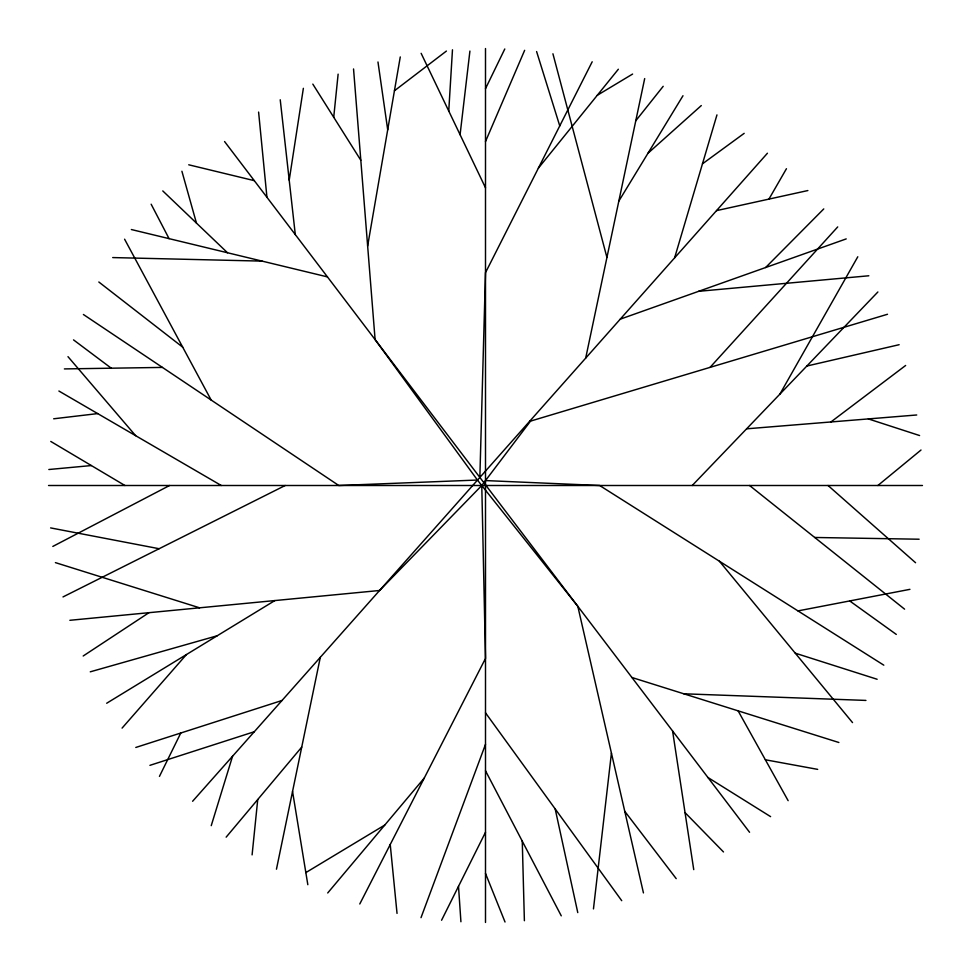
<?xml version="1.0" encoding="UTF-8"?>
<svg xmlns="http://www.w3.org/2000/svg" width="971" height="971" viewBox="0 0 971 971"><rect width="100%" height="100%" fill="white"/><g stroke="black" fill="none" stroke-linecap="round" stroke-linejoin="round"><path stroke-width="1.46" d="M479.856 477.416L485.5 272.669L592.189 61.78M448.748 110.997L452.474 49.8M252.096 854.881L257.74 799.521M333.721 117.273L338.126 74.148M593.463 908.905L611.427 753.071M460.084 134.678L469.915 51.062M289.212 180.133L303.365 88.325M367.645 246.015L400.27 56.937M276.456 869.203L320.321 657.282M585.695 358.105L644.683 78.578M674.614 257.861L716.962 114.894M211.241 825.653L232.567 756.215M421.013 917.668L485.5 744.344M485.5 141.535L524.643 50.31M485.5 88.677L504.786 48.975M159.45 776.387L180.788 733.008M441.574 920.241L485.5 832.268M359.78 903.977L485.5 658.447L481.774 485.5L530.542 421.086M779.883 394.141L857.794 256.769M768.935 199.104L786.449 168.711M618.818 201.131L682.989 95.728M635.774 120.78L663.193 86.31M538.371 168.153L618.345 69.232M226.146 837.16L301.726 747.112M327.713 892.968L424.254 778.062M122.079 728.104L186.456 654.539M192.61 801.269L767.43 153.224M710.032 367.39L837.718 226.911M692.226 485.5L877.881 291.98M481.774 485.5L379.576 590.489L69.863 620.299M765.609 267.535L823.772 208.911M647.96 153.272L701.305 105.56M877.881 485.5L921.006 450.022M394.432 90.788L446.417 51.062M830.921 421.96L905.64 365.472M702.458 163.832L744.174 133.343M83.19 655.995L148.988 612.677M106.676 703.247L274.866 600.564M597.286 95.292L632.607 74.051M305.841 872.601L384.783 825.047M52.822 546.43L169.573 485.5M62.994 596.934L285.195 485.5M620.238 319.168L846.214 238.902M149.922 765.342L254.281 731.733M135.794 747.464L282.003 700.492M529.547 421.402L887.506 314.264M90.267 671.823L217.164 635.787M806.852 366.031L899.146 344.705M716.525 210.622L807.872 190.547M797.956 610.905L909.936 589.336M53.672 418.792L97.695 413.597M48.841 469.515L91.371 465.558M698.647 291.312L868.827 275.776M746.614 428.818L916.721 414.981M643.445 892.907L577.806 606.292L477.429 480.038L338.782 485.5L83.397 314.495M64.389 368.919L162.436 367.414M48.55 485.5L922.45 485.5M814.718 537.473L919.136 539.221M112.709 257.57L262.097 261.114M683.815 693.792L865.938 700.419M485.5 480.572L599.641 485.5L883.804 665.171M765.354 759.771L817.679 769.372M50.613 527.908L159.123 548.724M131.364 229.532L327.445 276.893M188.726 164.791L254.293 180.655M55.408 562.622L199.577 607.81M631.939 677.503L838.871 742.499M795.261 653.18L877.141 679.263M868.365 418.914L919.586 435.542M58.891 391.022L221.279 485.5M50.771 441.441L124.919 485.5M707.956 777.516L770.598 816.635M849.71 600.94L896.294 634.415M73.529 339.886L111.277 368.203M98.824 282.003L182.706 347.169M749.563 485.5L904.584 609.157M828.057 485.5L915.568 562.731M162.776 190.923L227.493 252.751M685.053 812.618L723.492 851.955M67.982 356.66L135.637 435.676M719.402 561.226L852.526 722.594M624.766 811.319L676.204 878.634M224.568 141.535L749.563 832.268M477.429 480.038L375.097 339.583L353.541 68.953M485.5 712.823L621.719 900.675M312.82 84.113L360.811 160.251M738.106 710.845L788.136 800.674M124.591 239.194L211.168 400.052M485.5 770.768L561.262 915.835M151.148 204.201L169.075 238.648M421.135 53.32L485.5 187.791M485.5 873.439L505.029 922.013M536.599 51.548L559.757 125.89M181.905 171.248L196.458 223.099M552.924 53.781L606.936 257.473M555.181 808.928L577.769 912.594M292.55 791.462L307.831 884.702M672.587 730.993L693.743 869.628M377.974 61.986L387.708 129.774M280.231 99.77L295.293 234.581M390.233 844.503L397.03 913.395M258.602 112.078L266.94 197.295M458.506 886.317L460.922 921.758M522.264 841.153L524.389 920.714M485.5 48.55L485.5 922.45"/></g></svg>
